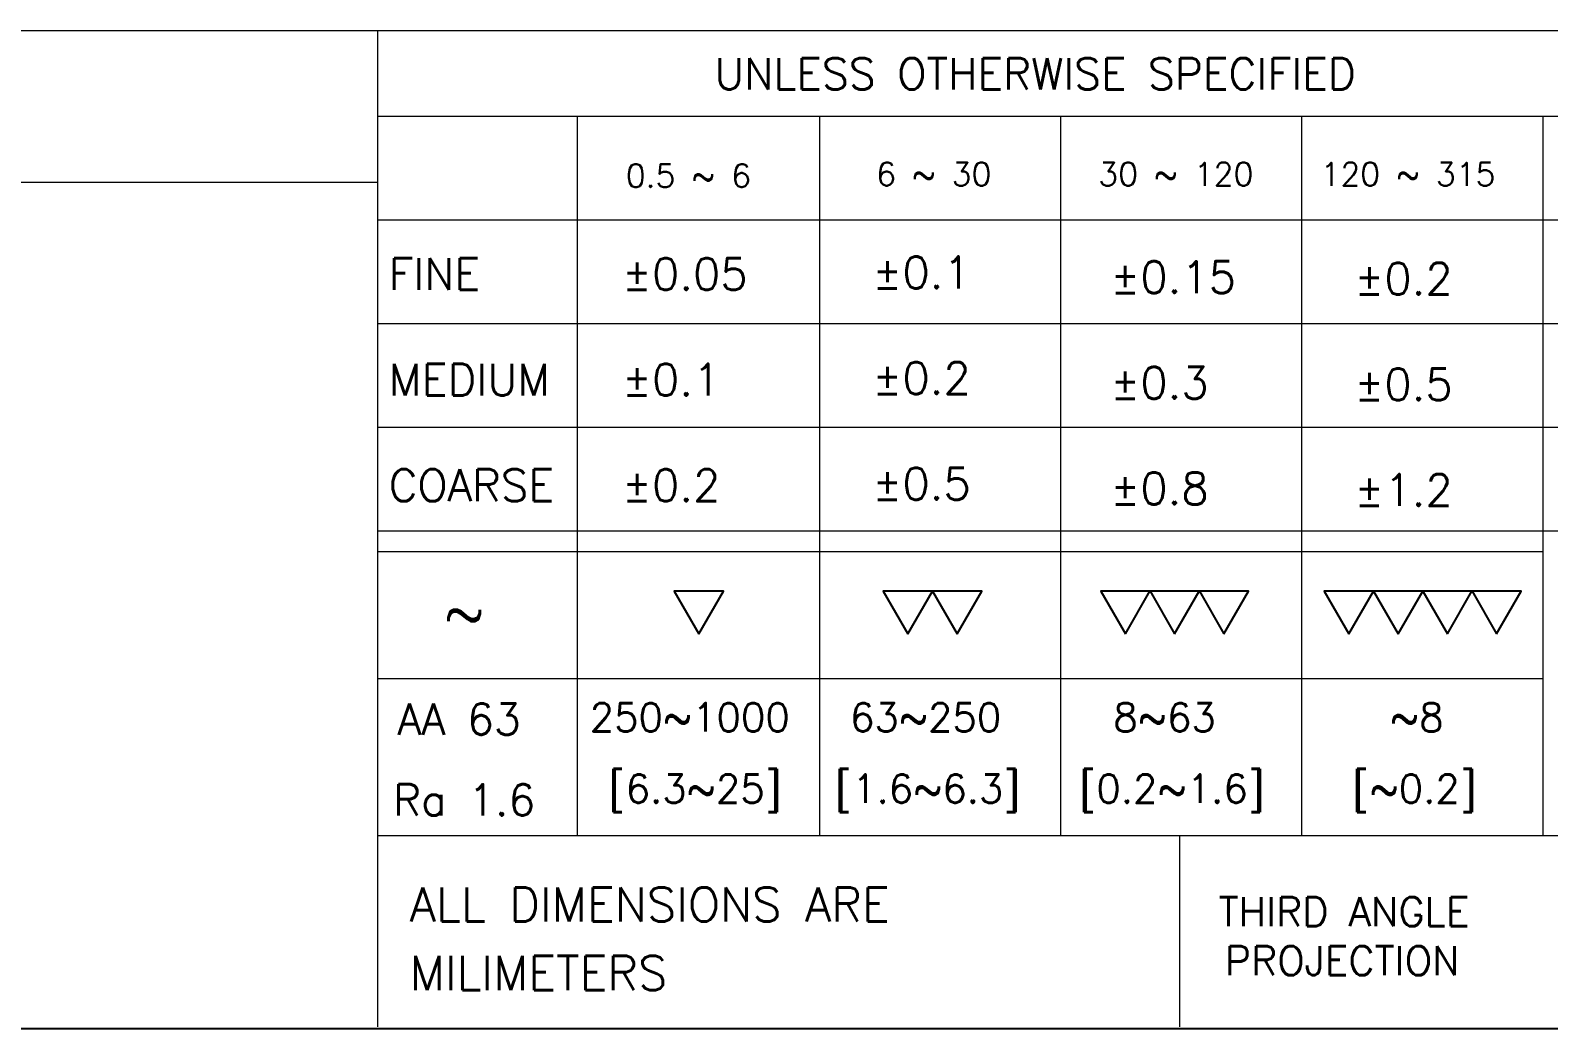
# Model space of a CAD drawing. Extents: x -59767 to 1106559, y -1290 to 1129522.
# Drawn here: x 20058 to 55858, y 174313 to 197847 of the extents above; entities that cross this region are included whole.
import ezdxf

# ---------------------------------------------------------------- set-up
doc = ezdxf.new("R2010")
doc.units = 0
doc.layers.get('0').update_dxf_attribs({"linetype": 'CONTINUOUS', "lineweight": 9})
doc.layers.add('1', color=2, linetype='CONTINUOUS')
doc.layers.add('15', color=1, linetype='CONTINUOUS')
doc.styles.add('ROMANS', font='romans.shx', dxfattribs={"bigfont": 'whgtxt.shx'})

# ---------------------------------------------------------------- blocks, each defined once
blk = doc.blocks.new('31')
blk.add_lwpolyline([(0, 0), (1.73, 3), (-1.73, 3)], close=True)

msp = doc.modelspace()

# ---------------------------------------------------------------- linework, layer by layer
at = {"linetype": 'Continuous'}
for p, q in [((-18004.4, 197846.8), (177951.6, 197846.8)), ((28242.1, 197846.8), (28242.1, 174358.5)), ((28242.1, 195822.8), (66168.3, 195822.8)), ((32947.5, 195822.8), (32947.5, 178867.9)), ((38664.2, 195822.8), (38664.2, 178867.9)), ((44349.1, 195822.8), (44349.1, 178867.9)), ((50033.9, 195822.8), (50033.9, 178867.9)), ((55718.8, 195822.8), (55718.8, 178867.9)), ((-18004.4, 194268.2), (28242.1, 194268.2)), ((28242.1, 193378.3), (66168.3, 193378.3)), ((28242.1, 190933.8), (66168.3, 190933.8)), ((28242.1, 188489.3), (66168.3, 188489.3)), ((28242.1, 186044.8), (66168.3, 186044.8)), ((28242.1, 185563.4), (55718.8, 185563.4)), ((28242.1, 178867.9), (66168.3, 178867.9)), ((47153.2, 178867.9), (47153.2, 174358.5))]:
    msp.add_line(p, q, dxfattribs=at)
msp.add_line((28242.1, 182570.5), (55718.8, 182570.5))
at = {"layer": '15'}
msp.add_line((-38908.5, 174313.1), (178091.5, 174313.1), dxfattribs=at)

# ---------------------------------------------------------------- block references
at = {"layer": '1', "xscale": 335.5467417776478, "yscale": 335.5467417776478, "zscale": 335.5467417776478}
for p in [(35820.5, 183619.5), (40749.1, 183619.5), (41911.5, 183619.5), (45877.6, 183619.5), (47040, 183619.5), (48202.3, 183619.5), (51145, 183619.5), (52307.4, 183619.5), (53469.8, 183619.5), (54632.1, 183619.5)]:
    msp.add_blockref('31', p, dxfattribs=at)

# ---------------------------------------------------------------- texts
at = {"layer": '1', "linetype": 'Continuous', "style": 'ROMANS'}
for s, height, p in [('UNLESS OTHERWISE SPECIFIED', 738.203, (36190.9, 196456)), ('0.5 ~ 6', 546.94, (34097.1, 194147.1)), ('6 ~ 30', 546.94, (40000.8, 194183.9)), ('30 ~ 120', 546.94, (45240.3, 194183.9)), ('120 ~ 315', 546.94, (50479.8, 194183.9)), ('FINE', 752.05, (28509.8, 191727)), ('%%P0.05', 752.05, (34008.6, 191727)), ('%%P0.1', 752.05, (39912.3, 191763.8)), ('%%P0.15', 752.05, (45520.8, 191653.3)), ('%%P0.2', 752.05, (51276.8, 191616.4)), ('MEDIUM', 752.05, (28509.8, 189236.6)), ('%%P0.1', 752.05, (34008.6, 189236.6)), ('%%P0.2', 752.05, (39912.3, 189273.5)), ('%%P0.3', 752.05, (45520.8, 189162.9)), ('%%P0.5', 752.05, (51276.8, 189126.1)), ('COARSE', 752.05, (28509.8, 186746.3)), ('%%P0.2', 752.05, (34008.6, 186746.3)), ('%%P0.5', 752.05, (39912.3, 186783.2)), ('%%P0.8', 752.05, (45520.8, 186672.6)), ('%%P1.2', 752.05, (51276.8, 186635.7)), ('~', 951.2, (29798.6, 183645.8)), ('AA 63', 738.2, (28711.4, 181242.9)), ('Ra 1.6', 738.2, (28608.3, 179336.2)), ('ALL DIMENSIONS ARE', 805.312, (29003.7, 176838.7)), ('THIRD ANGLE', 686.946, (48076.4, 176726.3)), ('PROJECTION', 686.95, (48222.7, 175571.4)), ('MILIMETERS', 805.31, (29003.7, 175223.7))]:
    msp.add_text(s, height=height, dxfattribs=at).set_placement(p)
at = {"layer": '1', "style": 'ROMANS'}
for s, p in [('250~1000', (33247.4, 181317.9)), ('63~250', (39383.8, 181317.9)), ('8~63', (45593.5, 181317.9)), ('~8', (52115.3, 181317.9)), ('[6.3~25]', (33691.2, 179636.1)), ('[1.6~6.3]', (39030.6, 179636.1)), ('[0.2~1.6]', (44792.8, 179636.1)), ('[~0.2]', (51231.4, 179636.1))]:
    msp.add_text(s, height=671.09, dxfattribs=at).set_placement(p)

doc.saveas('drawing.dxf')
